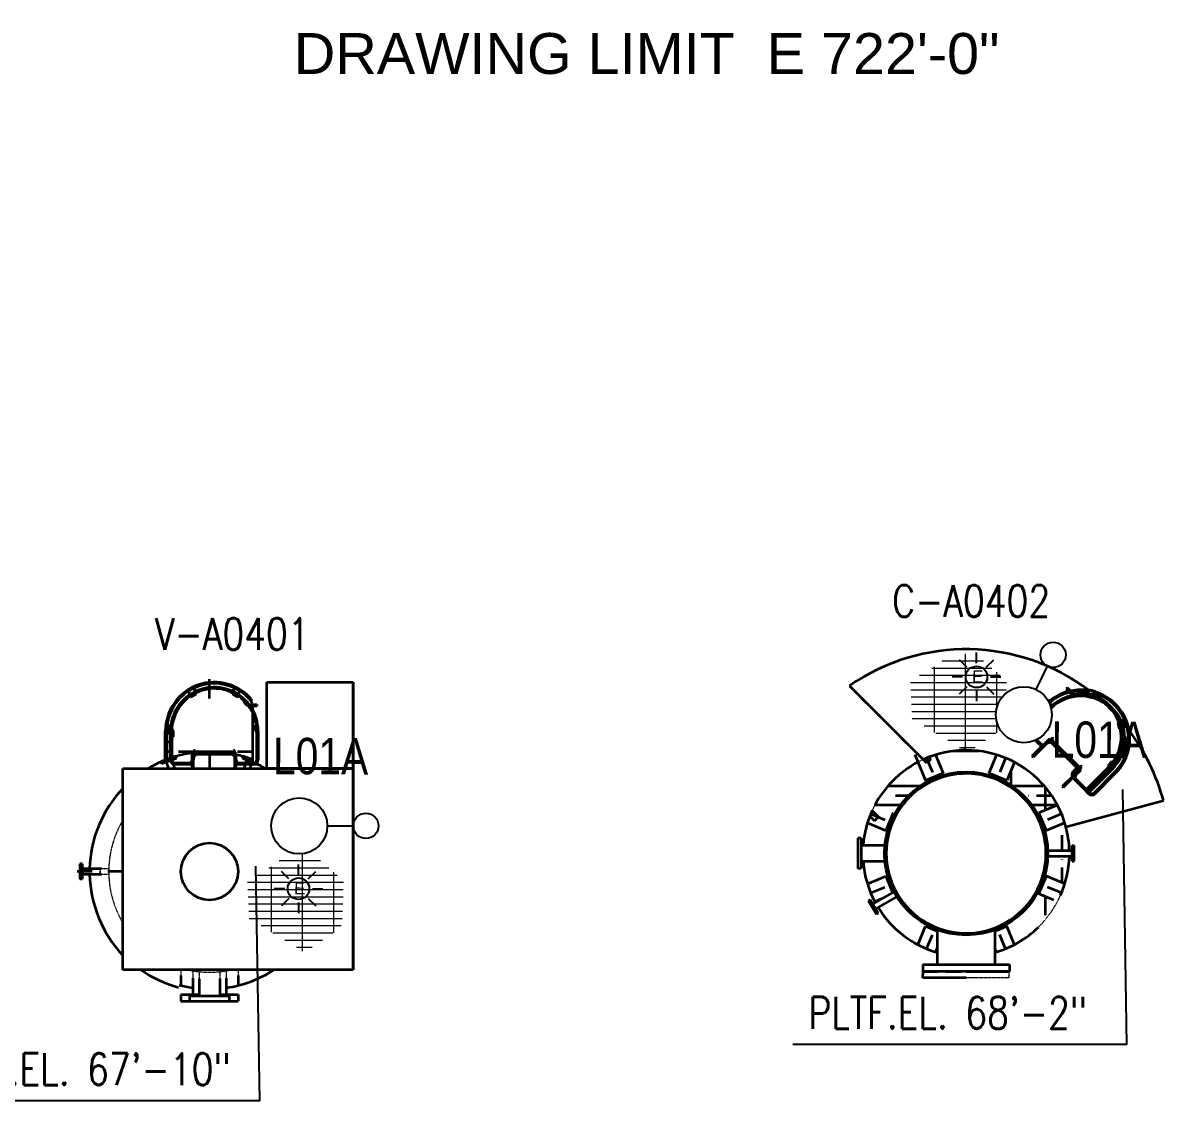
# Model space of a CAD drawing. Header units: inches. Extents: x 3139 to 9140, y 3844 to 6923.
# Drawn here: x 7448.5 to 7927.2, y 3844.1 to 4292.2 of the extents above; entities that cross this region are included whole.
import ezdxf
from ezdxf.enums import TextEntityAlignment as Align

# ---------------------------------------------------------------- set-up
doc = ezdxf.new("R2010")
doc.units = ezdxf.units.IN
doc.header["$MEASUREMENT"] = 0
for name, pattern in [('BORDER2', [22.225044, 6.350013, -3.175006, 6.350013, -3.175006, 0, -3.175006]), ('DASHDOT2', [12.700025, 6.350013, -3.175006, 0, -3.175006]), ('HIDDEN2', [0.1875, 0.125, -0.0625])]:
    doc.linetypes.add(name, pattern=pattern)
for name, color, linetype in [('Default', 7, 'Continuous'), ('DwgTemplate', 7, 'Continuous'), ('E-LIGHTING', 41, 'Continuous'), ('LIQUEFACTION', 7, 'Continuous'), ('TF_G_MATCHLINE', 7, 'Continuous'), ('TF_P_CENTER', 7, 'Continuous'), ('TF_P_Equipment', 7, 'Continuous'), ('TF_P_Ladder', 7, 'Continuous'), ('TF_P_Steel', 7, 'Continuous'), ('TF_S_GRATING', 7, 'Continuous')]:
    doc.layers.add(name, color=color, linetype=linetype)
doc.styles.add('Arial', font='arial.ttf')
doc.styles.add('ROMANS', font='romans.shx')

# ---------------------------------------------------------------- blocks, each defined once
blk = doc.blocks.new('A$Cdd380a1b')
at = {"color": 250, "linetype": 'Continuous', "lineweight": 0, "true_color": 0x212830}
blk.add_wipeout([(-43.1946, -1.7705), (-41.0397, -1.7705), (-41.0397, -1.9662), (-43.1946, -1.9662)], dxfattribs=at).dxf.layer = 'TF_G_MATCHLINE'
at = {"layer": 'TF_G_MATCHLINE', "color": 7, "style": 'Arial', "width": 1.006371}
blk.add_text('DRAWING LIMIT  E 722\'-0"', height=0.132812, dxfattribs=at).set_placement((-42.1172, -1.8031), align=Align.TOP_CENTER)
blk = doc.blocks.new('TF_P_ELP_GRATING', base_point=(2.1455, 13.2304))
at = {"layer": 'TF_S_GRATING', "color": 8, "linetype": 'Continuous', "lineweight": 18}
for p, q in [((2.19, 13.5229), (2.19, 12.8661)), ((2.3132, 13.4742), (2.0338, 13.4742)), ((2.4264, 13.3767), (1.8824, 13.3767)), ((2.3698, 13.4254), (1.9637, 13.4254)), ((1.98, 13.4353), (1.98, 12.994)), ((2.4, 13.3994), (2.4, 12.9898)), ((2.4686, 13.3279), (1.8216, 13.3279)), ((2.4669, 13.2792), (1.8237, 13.2792)), ((2.4652, 13.2304), (1.8258, 13.2304)), ((2.4635, 13.1817), (1.8278, 13.1817)), ((2.4618, 13.1329), (1.8299, 13.1329)), ((2.46, 13.0842), (1.832, 13.0842)), ((2.4533, 13.0354), (1.912, 13.0354)), ((2.3956, 12.9867), (1.9921, 12.9867)), ((2.3259, 12.9379), (2.0721, 12.9379)), ((2.2561, 12.8892), (2.1521, 12.8892))]:
    blk.add_line(p, q, dxfattribs=at)
blk = doc.blocks.new('*U29')
at = {"color": 3}
for points in [[(-1.58, -22.25), (-1.58, -17.91)], [(-5.65, -23.94), (-8.72, -20.87)], [(2.49, -23.94), (5.56, -20.87)], [(-7.34, -28.01), (-11.68, -28.01)], [(4.18, -28.01), (8.52, -28.01)], [(-5.65, -32.08), (-8.72, -35.15)], [(2.49, -32.08), (5.56, -35.15)], [(-1.58, -33.77), (-1.58, -38.11)]]:
    blk.add_lwpolyline(points, dxfattribs=at)
at = {"color": 4, "linetype": 'ByBlock', "lineweight": -2}
blk.add_circle((-27.71, -0.02), 5.26, dxfattribs=at)
at = {"color": 3}
blk.add_circle((-1.58, -28.01), 4.47, dxfattribs=at)
at = {"color": 4, "attachment_point": 1, "rotation": 89.7752, "style": 'Arial'}
for s, width, gutter_width, insert, char_height in [('{\\W0.8;L01A}', 189.5784, 0.206, (-64.36, -38.57), 15.1528), ('E', 62.9163, 0.0684, (-4.28, -29.84), 5.03)]:
    blk.add_mtext_dynamic_manual_height_columns(s, width=width, gutter_width=gutter_width, heights=[0], dxfattribs=dict(at, insert=insert, char_height=char_height))
at = {"color": 8}
blk.add_wipeout([(-27.69, -39.38), (-26.95, -39.36), (-26.23, -39.29), (-25.5, -39.17), (-24.79, -39.01), (-24.09, -38.81), (-23.4, -38.56), (-22.73, -38.27), (-22.07, -37.94), (-21.44, -37.56), (-20.84, -37.15), (-20.26, -36.7), (-19.71, -36.22), (-19.19, -35.7), (-18.71, -35.15), (-18.26, -34.57), (-17.85, -33.96), (-17.48, -33.33), (-17.15, -32.68), (-16.86, -32.01), (-16.61, -31.32), (-16.4, -30.62), (-16.25, -29.9), (-16.13, -29.18), (-16.06, -28.45), (-16.04, -27.72), (-16.06, -26.99), (-16.13, -26.26), (-16.25, -25.54), (-16.41, -24.82), (-16.61, -24.12), (-16.86, -23.43), (-17.15, -22.76), (-17.48, -22.11), (-17.86, -21.48), (-18.27, -20.87), (-18.72, -20.29), (-19.2, -19.74), (-19.72, -19.23), (-20.27, -18.74), (-20.85, -18.29), (-21.46, -17.88), (-22.09, -17.51), (-22.74, -17.18), (-23.41, -16.89), (-24.1, -16.64), (-24.8, -16.44), (-25.52, -16.28), (-26.24, -16.16), (-26.97, -16.1), (-27.7, -16.07), (-28.43, -16.1), (-29.16, -16.17), (-29.88, -16.28), (-30.6, -16.44), (-31.3, -16.65), (-31.99, -16.89), (-32.66, -17.18), (-33.31, -17.52), (-33.94, -17.89), (-34.55, -18.3), (-35.13, -18.75), (-35.68, -19.24), (-36.19, -19.75), (-36.68, -20.3), (-37.13, -20.88), (-37.54, -21.49), (-37.91, -22.12), (-38.24, -22.77), (-38.53, -23.44), (-38.78, -24.13), (-38.98, -24.83), (-39.14, -25.55), (-39.26, -26.27), (-39.32, -27), (-39.35, -27.73), (-39.32, -28.47), (-39.25, -29.19), (-39.14, -29.92), (-38.98, -30.63), (-38.77, -31.33), (-38.53, -32.02), (-38.24, -32.69), (-37.9, -33.35), (-37.53, -33.98), (-37.12, -34.58), (-36.67, -35.16), (-36.18, -35.71), (-35.67, -36.23), (-35.12, -36.71), (-34.54, -37.16), (-33.93, -37.57), (-33.3, -37.94), (-32.65, -38.27), (-31.98, -38.56), (-31.29, -38.81), (-30.59, -39.02), (-29.87, -39.17), (-29.15, -39.29), (-28.42, -39.36)], dxfattribs=at)
at = {"color": 4, "linetype": 'ByBlock', "lineweight": -2}
blk.add_line((-27.7, -16.07), (-27.71, -5.28), dxfattribs=at)
blk.add_circle((-27.69, -27.73), 11.65, dxfattribs=at)
blk = doc.blocks.new('*U30')
at = {"color": 3}
for points in [[(-54.8, -17.04), (-56.71, -13.14)], [(-50.4, -16.77), (-48.99, -12.67)], [(-57.72, -20.35), (-61.82, -18.94)], [(-47.09, -19.69), (-43.2, -17.79)], [(-57.45, -24.75), (-61.35, -26.65)], [(-54.15, -27.67), (-55.56, -31.77)], [(-49.74, -27.4), (-47.84, -31.29)], [(-46.82, -24.09), (-42.72, -25.5)]]:
    blk.add_lwpolyline(points, dxfattribs=at)
at = {"color": 4, "linetype": 'ByBlock', "lineweight": -2}
blk.add_circle((-27.71, -0.02), 5.26, dxfattribs=at)
at = {"color": 3}
blk.add_circle((-52.27, -22.22), 4.47, dxfattribs=at)
at = {"color": 4, "insert": (-55.1, -20.59), "char_height": 5.03, "attachment_point": 1, "rotation": 25.81, "style": 'Arial'}
blk.add_mtext_dynamic_manual_height_columns('E', width=62.9163, gutter_width=0.0684, heights=[0], dxfattribs=at)
at = {"color": 8}
blk.add_wipeout([(-27.69, -39.38), (-26.95, -39.36), (-26.23, -39.29), (-25.5, -39.17), (-24.79, -39.01), (-24.09, -38.81), (-23.4, -38.56), (-22.73, -38.27), (-22.07, -37.94), (-21.44, -37.56), (-20.84, -37.15), (-20.26, -36.7), (-19.71, -36.22), (-19.19, -35.7), (-18.71, -35.15), (-18.26, -34.57), (-17.85, -33.96), (-17.48, -33.33), (-17.15, -32.68), (-16.86, -32.01), (-16.61, -31.32), (-16.4, -30.62), (-16.25, -29.9), (-16.13, -29.18), (-16.06, -28.45), (-16.04, -27.72), (-16.06, -26.99), (-16.13, -26.26), (-16.25, -25.54), (-16.41, -24.82), (-16.61, -24.12), (-16.86, -23.43), (-17.15, -22.76), (-17.48, -22.11), (-17.86, -21.48), (-18.27, -20.87), (-18.72, -20.29), (-19.2, -19.74), (-19.72, -19.23), (-20.27, -18.74), (-20.85, -18.29), (-21.46, -17.88), (-22.09, -17.51), (-22.74, -17.18), (-23.41, -16.89), (-24.1, -16.64), (-24.8, -16.44), (-25.52, -16.28), (-26.24, -16.16), (-26.97, -16.1), (-27.7, -16.07), (-28.43, -16.1), (-29.16, -16.17), (-29.88, -16.28), (-30.6, -16.44), (-31.3, -16.65), (-31.99, -16.89), (-32.66, -17.18), (-33.31, -17.52), (-33.94, -17.89), (-34.55, -18.3), (-35.13, -18.75), (-35.68, -19.24), (-36.19, -19.75), (-36.68, -20.3), (-37.13, -20.88), (-37.54, -21.49), (-37.91, -22.12), (-38.24, -22.77), (-38.53, -23.44), (-38.78, -24.13), (-38.98, -24.83), (-39.14, -25.55), (-39.26, -26.27), (-39.32, -27), (-39.35, -27.73), (-39.32, -28.47), (-39.25, -29.19), (-39.14, -29.92), (-38.98, -30.63), (-38.77, -31.33), (-38.53, -32.02), (-38.24, -32.69), (-37.9, -33.35), (-37.53, -33.98), (-37.12, -34.58), (-36.67, -35.16), (-36.18, -35.71), (-35.67, -36.23), (-35.12, -36.71), (-34.54, -37.16), (-33.93, -37.57), (-33.3, -37.94), (-32.65, -38.27), (-31.98, -38.56), (-31.29, -38.81), (-30.59, -39.02), (-29.87, -39.17), (-29.15, -39.29), (-28.42, -39.36)], dxfattribs=at)
at = {"color": 4, "linetype": 'ByBlock', "lineweight": -2}
blk.add_line((-27.7, -16.07), (-27.71, -5.28), dxfattribs=at)
blk.add_circle((-27.69, -27.73), 11.65, dxfattribs=at)
at = {"color": 4, "insert": (-16.09, -25.09), "char_height": 15.1528, "attachment_point": 1, "rotation": 25.81, "style": 'Arial'}
blk.add_mtext_dynamic_manual_height_columns('{\\W0.8;L01A}', width=189.5784, gutter_width=0.206, heights=[0], dxfattribs=at)

msp = doc.modelspace()

# ---------------------------------------------------------------- linework, layer by layer
at = {"color": 8}
for points in [[(7905.33, 3973.52), (7907.08, 3867.54), (7768.43, 3867.54)], [(7545.1, 3941.66), (7546.71, 3844.1), (7408.07, 3844.1)]]:
    msp.add_lwpolyline(points, dxfattribs=at)
at = {"layer": 'DwgTemplate', "color": 8, "linetype": 'BORDER2', "lineweight": 35}
msp.add_line((7822.37, 3897.97), (7840.38, 3897.97), dxfattribs=at)
msp.add_line((7822.37, 3897.97), (7840.38, 3897.97), dxfattribs=at)
msp.add_arc((7859.8, 3897.97), 37.43, 180, 182.2242, dxfattribs=at)
at = {"layer": 'TF_P_CENTER', "color": 8, "linetype": 'DASHDOT2', "lineweight": 35}
for p, q in [((7525.98, 4018.09), (7525.98, 4019.43)), ((7525.98, 4017.49), (7525.98, 4018.09)), ((7525.98, 4015.99), (7525.98, 4017.49)), ((7525.98, 4015.36), (7525.98, 4015.99)), ((7525.98, 4011.46), (7525.98, 4015.36)), ((7525.98, 3989.09), (7525.98, 3988.09)), ((7525.98, 3988.09), (7525.98, 3982.36)), ((7858.94, 3981.37), (7858.94, 3974.49)), ((7490.05, 3939.46), (7471.03, 3939.46))]:
    msp.add_line(p, q, dxfattribs=at)
at = {"layer": 'TF_P_Equipment', "color": 8, "linetype": 'Continuous', "lineweight": 35}
for p, q in [((7549.84, 3982.36), (7549.84, 4018.24)), ((7549.84, 3982.36), (7549.84, 4018.24)), ((7549.84, 4018.24), (7585.72, 4018.24)), ((7549.84, 4018.24), (7585.72, 4018.24)), ((7585.72, 3982.36), (7585.72, 4018.24)), ((7585.72, 4018.24), (7585.72, 3982.36)), ((7791.9, 4016.65), (7822.51, 3986.04)), ((7791.9, 4016.65), (7822.51, 3986.04)), ((7543.91, 4008.26), (7543.91, 4006.72)), ((7543.91, 4008.26), (7543.91, 4006.72)), ((7543.91, 4005.41), (7543.91, 3984.88)), ((7543.91, 4005.41), (7543.91, 3984.88)), ((7511.97, 3987.4), (7510.33, 3986.8)), ((7512.31, 3986.46), (7511.97, 3987.4)), ((7539.64, 3986.46), (7539.98, 3987.4)), ((7543.02, 3986.29), (7539.98, 3987.4)), ((7490.05, 3898.64), (7490.05, 3982.36)), ((7490.05, 3898.64), (7490.05, 3982.36)), ((7490.05, 3982.36), (7585.72, 3982.36)), ((7490.05, 3982.36), (7585.72, 3982.36)), ((7508.93, 3986.29), (7505.89, 3985.18)), ((7506.23, 3984.25), (7505.89, 3985.18)), ((7509.27, 3985.35), (7506.23, 3984.25)), ((7509.1, 3982.36), (7508.16, 3984.95)), ((7509.74, 3986.58), (7508.93, 3986.29)), ((7509.77, 3985.53), (7509.27, 3985.35)), ((7512.31, 3986.46), (7510.34, 3985.74)), ((7510.64, 3985.07), (7510.38, 3985.76)), ((7511.62, 3982.36), (7510.98, 3984.12)), ((7542.68, 3985.35), (7539.64, 3986.46)), ((7540.33, 3982.36), (7540.93, 3984)), ((7541.14, 3984.6), (7541.57, 3985.76)), ((7543.91, 3984.9), (7542.68, 3985.35)), ((7542.85, 3982.36), (7543.45, 3984)), ((7543.91, 3985.96), (7543.02, 3986.29)), ((7543.66, 3984.6), (7543.79, 3984.95)), ((7585.72, 3982.36), (7549.84, 3982.36)), ((7585.72, 3982.36), (7549.84, 3982.36)), ((7585.72, 3898.64), (7585.72, 3982.36)), ((7585.72, 3982.36), (7585.72, 3898.64)), ((7814.68, 3967.99), (7815.18, 3967.99)), ((7881.83, 3958.11), (7922.33, 3968.97)), ((7881.83, 3958.11), (7922.33, 3968.97)), ((7796.82, 3953.29), (7795.45, 3953.29)), ((7795.45, 3953.29), (7795.45, 3947)), ((7796.82, 3953.29), (7796.82, 3947)), ((7806.68, 3950.31), (7796.82, 3950.31)), ((7807.36, 3950.31), (7806.68, 3950.31)), ((7806.68, 3950.31), (7806.68, 3947)), ((7806.68, 3950.31), (7806.68, 3943.7)), ((7806.68, 3943.7), (7806.68, 3950.31)), ((7884.47, 3950.25), (7885.29, 3950.25)), ((7884.47, 3947), (7884.47, 3950.25)), ((7885.29, 3947), (7885.29, 3950.25)), ((7795.45, 3947), (7795.45, 3940.72)), ((7796.82, 3947), (7796.82, 3940.72)), ((7806.68, 3947), (7806.68, 3943.7)), ((7874.06, 3948.19), (7884.47, 3948.19)), ((7874.06, 3947), (7874.06, 3948.19)), ((7874.06, 3945.82), (7874.06, 3947)), ((7874.06, 3945.82), (7884.47, 3945.82)), ((7884.47, 3943.76), (7884.47, 3947)), ((7885.29, 3943.76), (7885.29, 3947)), ((7473.15, 3942.7), (7472.16, 3942.7)), ((7472.16, 3942.7), (7472.16, 3939.46)), ((7472.16, 3939.46), (7472.16, 3936.23)), ((7473.15, 3942.7), (7473.15, 3939.46)), ((7481.14, 3940.65), (7473.15, 3940.65)), ((7473.15, 3939.46), (7473.15, 3936.23)), ((7796.82, 3940.72), (7795.45, 3940.72)), ((7806.68, 3943.7), (7796.82, 3943.7)), ((7807.36, 3943.7), (7806.68, 3943.7)), ((7884.47, 3943.76), (7885.29, 3943.76)), ((7473.15, 3936.23), (7472.16, 3936.23)), ((7481.14, 3938.28), (7473.15, 3938.28)), ((7810.6, 3931.19), (7801.58, 3925.98)), ((7810.6, 3931.19), (7811.19, 3930.16)), ((7811.19, 3930.16), (7811.78, 3929.13)), ((7800.55, 3927.76), (7799.84, 3927.35)), ((7799.84, 3927.35), (7801.46, 3924.54)), ((7800.55, 3927.76), (7802.17, 3924.95)), ((7802.17, 3924.95), (7803.79, 3922.14)), ((7811.78, 3929.13), (7802.76, 3923.92)), ((7815.18, 3926.02), (7814.68, 3926.02)), ((7801.46, 3924.54), (7803.08, 3921.74)), ((7803.79, 3922.14), (7803.08, 3921.74)), ((7828.39, 3915.56), (7828.39, 3900.77)), ((7828.39, 3915.56), (7829.8, 3915.56)), ((7850.93, 3915.56), (7852.35, 3915.56)), ((7852.35, 3915.56), (7852.35, 3900.77)), ((7585.72, 3898.64), (7490.05, 3898.64)), ((7585.72, 3898.64), (7490.05, 3898.64)), ((7514.02, 3896.24), (7514.02, 3892.12)), ((7537.93, 3896.24), (7537.93, 3892.12)), ((7822.39, 3900.77), (7822.39, 3898.09)), ((7822.39, 3900.77), (7840.37, 3900.77)), ((7822.39, 3898.09), (7840.37, 3898.09)), ((7822.4, 3895.22), (7822.4, 3896.51)), ((7840.37, 3900.77), (7858.35, 3900.77)), ((7840.37, 3898.09), (7858.35, 3898.09)), ((7858.33, 3897.97), (7840.38, 3897.97)), ((7840.38, 3897.97), (7858.33, 3897.97)), ((7858.33, 3897.68), (7858.33, 3897.97)), ((7858.35, 3900.77), (7858.35, 3898.09)), ((7519, 3895.16), (7519, 3888.39)), ((7521.68, 3894.82), (7521.68, 3887.83)), ((7530.27, 3894.82), (7530.27, 3887.83)), ((7532.95, 3895.16), (7532.95, 3888.39)), ((7840.44, 3895.22), (7822.4, 3895.22)), ((7840.44, 3895.22), (7822.4, 3895.22)), ((7514.11, 3888.39), (7514.11, 3885.65)), ((7514.11, 3888.39), (7521.68, 3888.39)), ((7517.74, 3887.83), (7517.74, 3885.65)), ((7517.74, 3887.83), (7525.98, 3887.83)), ((7525.98, 3887.83), (7534.21, 3887.83)), ((7530.27, 3888.39), (7537.84, 3888.39)), ((7534.21, 3887.83), (7534.21, 3885.65)), ((7537.84, 3888.39), (7537.84, 3885.65)), ((7514.11, 3885.65), (7517.74, 3885.65)), ((7517.74, 3885.65), (7525.98, 3885.65)), ((7525.98, 3885.65), (7534.21, 3885.65)), ((7534.21, 3885.65), (7537.84, 3885.65))]:
    msp.add_line(p, q, dxfattribs=at)
at = {"layer": 'TF_P_Equipment', "color": 8, "linetype": 'HIDDEN2', "lineweight": 18}
for p, q in [((7543.91, 4008.86), (7543.91, 4008.26)), ((7543.91, 4008.86), (7543.91, 4008.26)), ((7543.91, 4006.72), (7543.91, 4005.41)), ((7543.91, 4006.72), (7543.91, 4005.41)), ((7510.33, 3986.8), (7509.74, 3986.58)), ((7510.34, 3985.74), (7509.77, 3985.53)), ((7510.98, 3984.12), (7510.64, 3985.07)), ((7540.93, 3984), (7541.14, 3984.6)), ((7543.45, 3984), (7543.66, 3984.6)), ((7484.13, 3940.65), (7481.14, 3940.65)), ((7484.13, 3938.28), (7481.14, 3938.28)), ((7514.02, 3898.64), (7514.02, 3896.24)), ((7519, 3898.19), (7519, 3895.16)), ((7521.68, 3897.83), (7521.68, 3894.82)), ((7530.27, 3897.83), (7530.27, 3894.82)), ((7532.95, 3898.19), (7532.95, 3895.16)), ((7537.93, 3898.64), (7537.93, 3896.24)), ((7822.4, 3896.51), (7822.4, 3897.97)), ((7858.33, 3895.22), (7858.33, 3897.68)), ((7858.33, 3895.22), (7840.44, 3895.22)), ((7858.33, 3895.22), (7840.44, 3895.22))]:
    msp.add_line(p, q, dxfattribs=at)
at = {"layer": 'TF_P_Equipment', "color": 8, "linetype": 'Continuous', "lineweight": 35}
for centre, radius in [((7840.37, 3947), 33.94), ((7525.98, 3939.46), 11.87)]:
    msp.add_circle(centre, radius, dxfattribs=at)
for centre, radius, start, end in [((7840.37, 3947), 84.85, 52.9958, 124.8358), ((7840.37, 3947), 84.85, 52.9958, 124.8358), ((7840.37, 3947), 84.85, 50.2106, 51.2039), ((7840.37, 3947), 84.85, 50.2106, 51.2039), ((7840.37, 3947), 84.85, 43.8596, 47.2388), ((7840.37, 3947), 84.85, 43.8596, 47.2388), ((7840.37, 3947), 84.85, 40.3705, 40.8327), ((7840.37, 3947), 84.85, 40.3705, 40.8327), ((7840.37, 3947), 84.85, 37.9221, 38.6169), ((7840.37, 3947), 84.85, 37.9221, 38.6169), ((7840.37, 3947), 84.85, 15, 37.0046), ((7840.37, 3947), 84.85, 15, 37.0046), ((7525.98, 3939.46), 49.83, 97.8095, 106.2754), ((7525.98, 3939.46), 49.83, 97.8095, 106.2754), ((7525.98, 3939.46), 49.83, 84.7675, 95.2325), ((7525.98, 3939.46), 49.83, 84.7675, 95.2325), ((7525.98, 3939.46), 49.83, 73.7246, 77.0488), ((7525.98, 3939.46), 49.83, 73.7246, 77.0488), ((7840.37, 3947), 42.92, 15, 114.5838), ((7840.37, 3947), 42.92, 15, 114.5838), ((7525.98, 3939.46), 49.83, 113.7246, 120.5898), ((7525.98, 3939.46), 49.83, 113.7246, 120.5898), ((7525.98, 3939.46), 48.83, 67.6341, 68.4479), ((7525.98, 3939.46), 48.83, 67.6341, 68.4479), ((7525.98, 3939.46), 48.83, 61.4501, 66.6482), ((7525.98, 3939.46), 48.83, 61.4501, 66.6482), ((7840.37, 3947), 42.92, 117.8514, 152.1492), ((7840.37, 3947), 42.92, 117.8514, 152.1492), ((7840.36, 3947), 33.17, 89.9974, 270.0026), ((7840.37, 3947), 33.17, 219.25, 140.75), ((7525.98, 3939.46), 49.83, 136.1375, 178.6391), ((7525.98, 3939.46), 49.83, 136.1375, 178.6391), ((7840.37, 3947), 42.92, 155.4162, 175.5818), ((7840.37, 3947), 42.92, 155.4162, 175.5818), ((7840.37, 3947), 42.92, 1.5825, 15), ((7840.37, 3947), 42.92, 1.5825, 15), ((7840.37, 3947), 42.92, 336.2337, 358.4175), ((7840.37, 3947), 42.92, 336.2337, 358.4175), ((7840.37, 3947), 42.92, 184.4182, 208.4175), ((7840.37, 3947), 42.92, 184.4182, 208.4175), ((7527.49, 3939.68), 51.35, 181.5628, 223.1856), ((7527.49, 3939.68), 51.35, 181.5628, 223.1856), ((7840.37, 3947), 42.92, 211.5825, 253.7953), ((7840.37, 3947), 42.92, 211.5825, 253.7953), ((7840.37, 3947), 42.92, 286.2047, 314.4474), ((7840.37, 3947), 42.92, 286.2047, 314.4474), ((7525.98, 3939.46), 49.83, 235.0015, 255), ((7525.98, 3939.46), 49.83, 235.0015, 255), ((7525.98, 3939.46), 48.83, 278.2132, 303.2919), ((7525.98, 3939.46), 48.83, 278.2132, 303.2919), ((7525.98, 3939.46), 48.83, 255, 261.7868), ((7525.98, 3939.46), 48.83, 255, 261.7868)]:
    msp.add_arc(centre, radius, start, end, dxfattribs=at)
at = {"layer": 'TF_P_Equipment', "color": 8, "linetype": 'HIDDEN2', "lineweight": 18}
for centre, radius, start, end in [((7840.37, 3947), 84.85, 51.2039, 52.9958), ((7840.37, 3947), 84.85, 51.2039, 52.9958), ((7840.37, 3947), 84.85, 47.2388, 50.2106), ((7840.37, 3947), 84.85, 47.2388, 50.2106), ((7840.37, 3947), 84.85, 40.8327, 43.8596), ((7840.37, 3947), 84.85, 40.8327, 43.8596), ((7840.37, 3947), 84.85, 38.6169, 40.3705), ((7840.37, 3947), 84.85, 38.6169, 40.3705), ((7840.37, 3947), 84.85, 37.0046, 37.9221), ((7840.37, 3947), 84.85, 37.0046, 37.9221), ((7525.98, 3939.46), 49.83, 95.2325, 97.8095), ((7525.98, 3939.46), 49.83, 95.2325, 97.8095), ((7525.98, 3939.46), 49.83, 77.0488, 84.7675), ((7525.98, 3939.46), 49.83, 77.0488, 84.7675), ((7525.98, 3939.46), 48.83, 66.6482, 67.6341), ((7525.98, 3939.46), 48.83, 66.6482, 67.6341), ((7840.37, 3947), 42.92, 114.5838, 117.8514), ((7840.37, 3947), 42.92, 114.5838, 117.8514), ((7840.37, 3947), 42.92, 152.1492, 155.4162), ((7840.37, 3947), 42.92, 152.1492, 155.4162), ((7525.98, 3939.46), 41.86, 149.1306, 180), ((7525.98, 3939.46), 41.86, 149.1306, 180), ((7525.98, 3939.46), 41.86, 180, 210.8694), ((7525.98, 3939.46), 41.86, 180, 210.8694), ((7840.37, 3947), 42.92, 314.4474, 336.2337), ((7840.37, 3947), 42.92, 314.4474, 336.2337), ((7525.98, 3939.46), 41.86, 257.2129, 282.7871), ((7525.98, 3939.46), 41.86, 257.2129, 282.7871)]:
    msp.add_arc(centre, radius, start, end, dxfattribs=at)
at = {"layer": 'TF_P_Ladder', "color": 8, "linetype": 'Continuous', "lineweight": 35}
for p, q in [((7882.44, 4015.88), (7882.01, 4015.46)), ((7884.52, 4013.8), (7882.44, 4015.88)), ((7517.89, 4013.05), (7517.39, 4014.51)), ((7520.23, 4013.76), (7518.08, 4012.51)), ((7518.08, 4012.51), (7518.37, 4011.99)), ((7518.13, 4012.41), (7518.21, 4012.28)), ((7518.37, 4011.99), (7520.53, 4013.24)), ((7518.38, 4011.99), (7519.23, 4012.49)), ((7518.38, 4011.99), (7518.38, 4011.99)), ((7520.05, 4014.28), (7519.55, 4015.76)), ((7519.78, 4015.44), (7519.61, 4015.73)), ((7520.16, 4014.34), (7519.78, 4015.44)), ((7520.53, 4013.24), (7520.23, 4013.76)), ((7520.53, 4013.24), (7520.37, 4013.71)), ((7520.53, 4013.24), (7520.4, 4013.47)), ((7520.53, 4013.24), (7520.53, 4013.24)), ((7535.41, 4013.23), (7535.42, 4013.24)), ((7535.42, 4013.24), (7535.41, 4013.23)), ((7535.41, 4013.23), (7536.34, 4012.7)), ((7535.42, 4013.24), (7535.6, 4013.77)), ((7535.72, 4013.76), (7535.42, 4013.24)), ((7535.42, 4013.24), (7537.57, 4011.99)), ((7535.69, 4013.72), (7535.58, 4013.53)), ((7537.87, 4012.51), (7535.72, 4013.76)), ((7535.79, 4014.34), (7536.16, 4015.42)), ((7535.89, 4014.29), (7536.39, 4015.75)), ((7536.34, 4015.73), (7536.16, 4015.42)), ((7537.57, 4011.99), (7537.87, 4012.51)), ((7537.58, 4012), (7537.71, 4012.22)), ((7537.58, 4012), (7537.58, 4012)), ((7538.06, 4013.05), (7538.56, 4014.51)), ((7882.01, 4015.46), (7884.09, 4013.38)), ((7890.57, 4012.92), (7890.41, 4012.34)), ((7890.41, 4012.34), (7892.82, 4011.7)), ((7890.57, 4012.92), (7890.53, 4012.78)), ((7890.57, 4012.92), (7890.61, 4013.01)), ((7890.57, 4012.92), (7890.57, 4012.92)), ((7892.98, 4012.28), (7890.57, 4012.92)), ((7890.82, 4013.44), (7891.59, 4015)), ((7894, 4014.36), (7891.59, 4015)), ((7892.98, 4012.28), (7892.03, 4012.53)), ((7892.82, 4011.7), (7892.98, 4012.28)), ((7892.98, 4012.28), (7893, 4012.33)), ((7892.98, 4012.28), (7892.98, 4012.28)), ((7893.09, 4012.24), (7893.11, 4012.29)), ((7893.22, 4012.78), (7894, 4014.36)), ((7893.33, 4012.74), (7893.79, 4013.67)), ((7893.95, 4014.17), (7894, 4014.36)), ((7542.76, 4008.86), (7545.7, 4008.86)), ((7545.7, 4008.26), (7542.76, 4008.26)), ((7545.7, 4008.86), (7545.7, 4008.26)), ((7865.18, 4000.61), (7873.65, 4009.08)), ((7873.25, 4007.84), (7865.6, 4000.19)), ((7866.66, 3999.13), (7875.13, 4007.6)), ((7875.55, 4007.18), (7867.08, 3998.71)), ((7873.01, 4006.28), (7873.38, 4008.7)), ((7874.78, 4008.04), (7873.01, 4006.28)), ((7873.01, 4006.28), (7873.44, 4005.85)), ((7873.44, 4005.85), (7875.2, 4007.62)), ((7875.16, 4010.6), (7873.71, 4009.15)), ((7874.78, 4008.04), (7875.16, 4010.6)), ((7875.2, 4007.62), (7874.78, 4008.04)), ((7875.24, 4010.52), (7875.16, 4010.6)), ((7875.21, 4007.68), (7875.57, 4010.05)), ((7904.84, 4001.88), (7905.44, 4002.18)), ((7904.88, 4001.77), (7906.02, 4002.33)), ((7906.02, 4002.33), (7905.44, 4002.18)), ((7906.67, 3999.92), (7906.02, 4002.33)), ((7507.64, 3985.9), (7507.64, 3997.86)), ((7508.24, 3997.86), (7508.24, 3986.04)), ((7509.44, 4000), (7508.84, 3999.99)), ((7509.76, 3998.75), (7508.84, 3999.99)), ((7508.84, 3999.99), (7508.84, 3997.51)), ((7509.74, 3996.3), (7508.84, 3997.51)), ((7509.81, 3999.49), (7509.44, 4000)), ((7509.74, 3985.9), (7509.74, 3997.86)), ((7510.33, 3997.86), (7510.33, 3985.9)), ((7510.37, 3997.91), (7510.34, 3997.97)), ((7510.97, 3997.92), (7510.37, 3998.74)), ((7510.97, 3997.92), (7510.37, 3997.92)), ((7510.37, 3997.92), (7510.37, 3995.43)), ((7510.97, 3995.43), (7510.97, 3997.92)), ((7544.98, 4000.29), (7544.98, 3997.79)), ((7545.57, 4000.29), (7544.98, 4000.29)), ((7544.98, 3997.79), (7545.57, 3997.79)), ((7545.57, 3997.79), (7545.57, 4000.29)), ((7545.61, 3985.9), (7545.61, 3997.86)), ((7546.21, 3997.86), (7546.21, 3985.9)), ((7866.66, 3996.45), (7865.18, 3997.93)), ((7865.6, 3998.36), (7866.1, 3997.85)), ((7867.08, 3996.87), (7871.25, 3992.71)), ((7903.94, 4001.31), (7903.36, 4001.16)), ((7903.36, 4001.16), (7904.01, 3998.74)), ((7903.36, 4001.15), (7903.36, 4001.16)), ((7903.36, 4001.15), (7903.64, 4000.12)), ((7903.37, 4001.15), (7903.36, 4001.15)), ((7903.37, 4001.16), (7903.81, 4001.37)), ((7903.84, 4001.28), (7903.69, 4001.24)), ((7904.59, 3998.9), (7903.94, 4001.31)), ((7904.01, 3998.74), (7904.59, 3998.9)), ((7904.01, 3998.75), (7904.27, 3998.81)), ((7904.01, 3998.75), (7904.01, 3998.75)), ((7905.1, 3999.15), (7905.14, 3999.17)), ((7905.69, 3999.44), (7906.67, 3999.92)), ((7510.37, 3995.43), (7510.33, 3995.49)), ((7510.37, 3995.43), (7510.97, 3995.43)), ((7870.82, 3992.29), (7866.66, 3996.45)), ((7874.99, 3994.61), (7867.75, 3987.38)), ((7874.53, 3993.31), (7868.18, 3986.96)), ((7876.29, 3995.07), (7874.53, 3993.31)), ((7874.53, 3993.31), (7874.95, 3992.89)), ((7874.92, 3993.99), (7875.02, 3994.08)), ((7874.95, 3992.89), (7876.72, 3994.65)), ((7874.99, 3994.61), (7875.27, 3994.33)), ((7875.02, 3994.08), (7875.62, 3994.69)), ((7886.35, 3982.54), (7875.48, 3993.41)), ((7875.76, 3994.54), (7875.62, 3994.69)), ((7887.48, 3982.83), (7876.19, 3994.12)), ((7876.72, 3994.65), (7876.29, 3995.07)), ((7518.81, 3988.59), (7519.4, 3988.59)), ((7518.81, 3985.9), (7518.81, 3988.59)), ((7519.4, 3989.09), (7519.2, 3989.09)), ((7519.2, 3988.59), (7519.2, 3989.09)), ((7520, 3989.83), (7519.4, 3989.83)), ((7519.4, 3989.83), (7519.4, 3987.34)), ((7519.4, 3987.34), (7519.4, 3985.9)), ((7519.4, 3987.34), (7520, 3987.34)), ((7520, 3987.34), (7520, 3989.83)), ((7535.95, 3989.09), (7520, 3989.09)), ((7535.95, 3988.09), (7520, 3988.09)), ((7536.55, 3989.83), (7535.95, 3989.83)), ((7535.95, 3989.83), (7535.95, 3987.34)), ((7535.95, 3987.34), (7536.55, 3987.34)), ((7536.55, 3987.34), (7536.55, 3989.83)), ((7536.74, 3989.09), (7536.55, 3989.09)), ((7536.55, 3982.36), (7536.55, 3987.34)), ((7536.74, 3988.24), (7536.74, 3989.09)), ((7537.14, 3988.59), (7536.74, 3988.59)), ((7536.74, 3988.1), (7536.74, 3988.24)), ((7537.14, 3982.36), (7537.14, 3988.59)), ((7867.75, 3987.38), (7868.18, 3986.96)), ((7511.63, 3984), (7511.02, 3984)), ((7511.63, 3984.6), (7517.51, 3984.6)), ((7517.51, 3984), (7511.63, 3984)), ((7518.81, 3982.36), (7518.81, 3984.52)), ((7519.4, 3982.36), (7519.4, 3985.9)), ((7538.44, 3984.6), (7544.32, 3984.6)), ((7544.32, 3984), (7538.44, 3984)), ((7546, 3984), (7544.32, 3984)), ((7886.71, 3982.9), (7884.8, 3980.99)), ((7888.01, 3983.36), (7886.25, 3981.59)), ((7886.67, 3981.17), (7888.43, 3982.93)), ((7887.13, 3982.47), (7886.71, 3982.9)), ((7887.44, 3981.66), (7888.05, 3982.26)), ((7888.05, 3982.26), (7887.91, 3982.4)), ((7888.43, 3982.93), (7888.01, 3983.36)), ((7899.69, 3983.04), (7891.22, 3974.57)), ((7891.65, 3974.14), (7900.12, 3982.61)), ((7900.96, 3985.21), (7899.2, 3983.45)), ((7899.51, 3983.76), (7899.2, 3983.45)), ((7899.2, 3983.45), (7899.2, 3983.45)), ((7899.2, 3983.45), (7899.56, 3982.91)), ((7899.2, 3983.45), (7899.62, 3983.02)), ((7899.62, 3983.02), (7901.39, 3984.79)), ((7899.62, 3983.02), (7899.64, 3982.99)), ((7899.91, 3982.41), (7900.08, 3982.16)), ((7899.99, 3982.49), (7900.33, 3981.98)), ((7901.39, 3984.79), (7900.96, 3985.21)), ((7901.67, 3984.38), (7902.02, 3983.87)), ((7884.4, 3978.9), (7880.32, 3974.82)), ((7884.73, 3978.38), (7880.74, 3974.39)), ((7884.8, 3978.31), (7888.96, 3974.14)), ((7886.67, 3981.17), (7884.87, 3979.37)), ((7887.98, 3981.63), (7885.16, 3978.81)), ((7885.22, 3980.57), (7886.25, 3981.59)), ((7889.39, 3974.57), (7885.22, 3978.73)), ((7886.25, 3981.59), (7886.67, 3981.17)), ((7887.35, 3981.56), (7887.44, 3981.66)), ((7887.69, 3981.91), (7887.98, 3981.63)), ((7892.07, 3973.72), (7900.54, 3982.19)), ((7900.96, 3981.77), (7892.49, 3973.3)), ((7893.55, 3972.24), (7902.02, 3980.71)), ((7902.45, 3980.29), (7893.98, 3971.82)), ((7900.08, 3982.16), (7900.29, 3981.94)), ((7880.32, 3974.82), (7880.74, 3974.39)), ((7889.81, 3973.3), (7888.96, 3974.14)), ((7891.29, 3971.82), (7889.81, 3973.3)), ((7891.21, 3972.74), (7891.72, 3972.24))]:
    msp.add_line(p, q, dxfattribs=at)
for centre, radius, start, end in [((7527.97, 3997.86), 20.33, 38.3701, 180), ((7527.97, 3997.86), 18.24, 45, 180), ((7527.97, 3997.86), 19.73, 64.8118, 115.1953), ((7527.97, 3997.86), 19.73, 117.2286, 180), ((7528.16, 3997.67), 17.83, 47.2113, 179.3976), ((7527.97, 3997.86), 17.64, 64.0497, 90), ((7527.97, 3997.86), 19.73, 36.1209, 63.0985), ((7527.97, 3997.86), 17.64, 45.7355, 55.9503), ((7888.05, 3994.69), 18.27, 98.934, 135), ((7888.05, 3994.69), 20.36, 104.2184, 129.2588), ((7888.05, 3994.69), 17.67, 47.2002, 135), ((7888.05, 3994.69), 19.77, 103.1784, 129.1728), ((7888.05, 3994.69), 20.36, 80.3218, 102.2361), ((7885.86, 4015.14), 2.5, 225, 315), ((7888.05, 3994.69), 19.77, 80.8365, 101.1115), ((7885.86, 4015.14), 1.9, 225, 315), ((7888.05, 3994.69), 18.27, 82.1862, 93.2774), ((7887.2, 3995.53), 18.27, 315, 90), ((7886.93, 3995.53), 17.86, 315.6024, 87.7887), ((7888.05, 3994.69), 18.27, 71.8847, 74.3401), ((7888.05, 3994.69), 19.77, 315, 73.1955), ((7888.05, 3994.69), 20.36, 315, 73.2114), ((7542.76, 4010.75), 2.49, 180, 270), ((7527.97, 3997.86), 18.24, 37.1748, 45), ((7542.76, 4010.75), 1.89, 180, 270), ((7527.97, 3997.86), 17.64, 0, 36.4393), ((7527.97, 3997.86), 18.24, 0, 34.7847), ((7888.05, 3994.69), 20.36, 129.9296, 135), ((7888.05, 3994.69), 18.27, 315, 46.8789), ((7866.52, 3999.27), 1.9, 135, 225), ((7866.52, 3999.27), 1.3, 135, 225), ((7868, 3997.79), 1.9, 135, 225), ((7868, 3997.79), 1.3, 135, 225), ((7888.05, 3994.69), 17.67, 315, 16.6682), ((7872.16, 3993.63), 1.9, 225, 268.1736), ((7872.16, 3993.63), 1.3, 225, 315), ((7509.54, 3985.9), 1.89, 180, 182.3236), ((7509.54, 3985.9), 1.89, 212.8662, 231.2963), ((7511.63, 3985.9), 1.89, 180, 270), ((7511.63, 3985.9), 1.3, 180, 270), ((7517.51, 3985.9), 1.3, 270, 0), ((7517.51, 3985.9), 1.89, 270, 0), ((7538.44, 3985.9), 1.3, 180, 270), ((7538.44, 3985.9), 1.89, 226.8264, 270), ((7544.32, 3985.9), 1.89, 270, 0), ((7544.32, 3985.9), 1.3, 270, 0), ((7886.14, 3979.65), 1.9, 135, 225), ((7886.14, 3979.65), 1.3, 135, 225), ((7886.99, 3978.8), 1.3, 135, 225), ((7890.31, 3975.49), 1.9, 225, 315), ((7890.31, 3975.49), 1.3, 225, 315), ((7891.15, 3974.64), 1.9, 225, 315), ((7891.15, 3974.64), 1.3, 233.8499, 315), ((7892.63, 3973.16), 1.9, 225, 315), ((7892.63, 3973.16), 1.3, 225, 315)]:
    msp.add_arc(centre, radius, start, end, dxfattribs=at)
at = {"layer": 'TF_P_Steel', "color": 8, "linetype": 'Continuous', "lineweight": 35}
for p, q in [((7810.49, 3998.05), (7792.23, 4016.32)), ((7818.08, 3990.46), (7811.2, 3997.35)), ((7509.74, 3993.26), (7508.24, 3993.26)), ((7818, 3990.55), (7818.05, 3990.43)), ((7818.08, 3990.46), (7819.73, 3988.81)), ((7819.01, 3988.09), (7823.49, 3977.29)), ((7824.08, 3984.46), (7819.73, 3988.81)), ((7827.71, 3988.02), (7830.88, 3980.35)), ((7834.98, 3989.59), (7845.75, 3989.59)), ((7853.02, 3988.02), (7849.85, 3980.35)), ((7825.73, 3986.12), (7824.08, 3984.46)), ((7825.73, 3986.12), (7824.83, 3987.02)), ((7860.42, 3984.96), (7857.24, 3977.29)), ((7830.88, 3980.35), (7823.49, 3977.29)), ((7857.24, 3977.29), (7849.85, 3980.35)), ((7822.47, 3974.94), (7807.77, 3974.94)), ((7872.96, 3974.94), (7858.26, 3974.94)), ((7873.31, 3964.98), (7873.31, 3974.52)), ((7804.01, 3962.18), (7801.33, 3964.86)), ((7801.33, 3964.86), (7804.01, 3962.18)), ((7813.89, 3966.99), (7802.58, 3966.99)), ((7810.08, 3963.88), (7807.02, 3956.49)), ((7810.08, 3963.88), (7807.02, 3956.49)), ((7878.15, 3966.99), (7866.84, 3966.99)), ((7878.32, 3967.06), (7870.65, 3963.88)), ((7873.72, 3956.49), (7870.65, 3963.88)), ((7799.35, 3959.66), (7807.02, 3956.49)), ((7799.35, 3959.66), (7807.02, 3956.49)), ((7802.36, 3960.53), (7800.35, 3962.54)), ((7800.35, 3962.54), (7802.36, 3960.53)), ((7804.01, 3962.18), (7802.36, 3960.53)), ((7804.01, 3962.18), (7802.36, 3960.53)), ((7881.38, 3959.66), (7873.72, 3956.49)), ((7873.31, 3950.9), (7873.31, 3957.47)), ((7873.31, 3936.54), (7873.31, 3943.11)), ((7799.35, 3934.35), (7807.02, 3937.52)), ((7807.02, 3937.52), (7809.83, 3930.74)), ((7870.65, 3930.13), (7873.72, 3937.52)), ((7881.38, 3934.35), (7873.72, 3937.52)), ((7876.88, 3927.55), (7870.65, 3930.13)), ((7802.41, 3926.95), (7805.42, 3928.2)), ((7873.31, 3921.36), (7873.31, 3929.03)), ((7820.31, 3909.05), (7823.49, 3916.72)), ((7823.49, 3916.72), (7828.39, 3914.69)), ((7852.35, 3914.69), (7857.24, 3916.72)), ((7860.42, 3909.05), (7857.24, 3916.72)), ((7827.71, 3905.99), (7828.39, 3907.63)), ((7853.02, 3905.99), (7852.35, 3907.62))]:
    msp.add_line(p, q, dxfattribs=at)
at = {"layer": 'TF_P_Steel', "color": 8, "linetype": 'DASHDOT2', "lineweight": 35}
for p, q in [((7810.49, 3998.05), (7792.23, 4016.32)), ((7818.08, 3990.46), (7811.2, 3997.35)), ((7509.74, 3989.29), (7508.24, 3989.29)), ((7519.4, 3989.29), (7510.33, 3989.29)), ((7535.95, 3989.29), (7520, 3989.29)), ((7543.91, 3989.29), (7536.55, 3989.29)), ((7824.08, 3984.46), (7819.73, 3988.81)), ((7823.94, 3986.66), (7827.19, 3978.82)), ((7856.79, 3986.66), (7853.55, 3978.82)), ((7817.42, 3970.96), (7804.75, 3970.96)), ((7875.98, 3970.96), (7863.31, 3970.96)), ((7800.71, 3963.43), (7808.55, 3960.18)), ((7800.71, 3963.43), (7808.55, 3960.18)), ((7801.33, 3964.86), (7804.01, 3962.18)), ((7880.02, 3963.43), (7872.18, 3960.18)), ((7802.36, 3960.53), (7800.35, 3962.54)), ((7880.3, 3948.19), (7880.3, 3959.21)), ((7880.3, 3934.8), (7880.3, 3945.82)), ((7800.71, 3930.58), (7808.55, 3933.83)), ((7880.02, 3930.58), (7872.18, 3933.83)), ((7823.94, 3907.35), (7827.19, 3915.19)), ((7856.79, 3907.35), (7853.55, 3915.19))]:
    msp.add_line(p, q, dxfattribs=at)

# ---------------------------------------------------------------- block references
at = {"xscale": 128, "yscale": 128, "zscale": 128}
msp.add_blockref('A$Cdd380a1b', (13098.63, 4518.8), dxfattribs=at)
at = {"layer": 'Default', "color": 8, "linetype": 'Continuous', "lineweight": 35, "xscale": 61.59998182499196, "yscale": 61.59998182499196, "zscale": 61.59998182499196}
for p in [(7837.28, 4011.89), (7561.79, 3928.85)]:
    msp.add_blockref('TF_P_ELP_GRATING', p, dxfattribs=at)

# ---------------------------------------------------------------- texts
at = {"layer": 'Default', "color": 4, "style": 'ROMANS', "width": 0.8}
msp.add_text('V-A0401', height=13.2, dxfattribs=at).set_placement((7535.45, 4038.23), align=Align.MIDDLE_CENTER)
at = {"layer": 'Default', "color": 8, "style": 'ROMANS', "width": 0.8}
for s, p in [('PLTF.EL. 68\'-2"', (7832.79, 3880.75)), ('PLTF.EL. 67\'-10"', (7472.43, 3857.31))]:
    msp.add_text(s, height=13.2, dxfattribs=at).set_placement(p, align=Align.MIDDLE_CENTER)

# ---------------------------------------------------------------- next in the draw order: block references
at = {"layer": 'E-LIGHTING', "color": 3, "rotation": 333.9652628020715}
msp.add_blockref('*U30', (7901.42, 4017.39), dxfattribs=at)
at = {"layer": 'LIQUEFACTION', "color": 3, "rotation": 270}
msp.add_blockref('*U29', (7591, 3930.73), dxfattribs=at)

# ---------------------------------------------------------------- next in the draw order: texts
at = {"layer": 'Default', "color": 4, "style": 'ROMANS', "width": 0.8}
msp.add_text('C-A0402', height=13.2, dxfattribs=at).set_placement((7842.47, 4051.94), align=Align.MIDDLE_CENTER)

doc.saveas('drawing.dxf')
